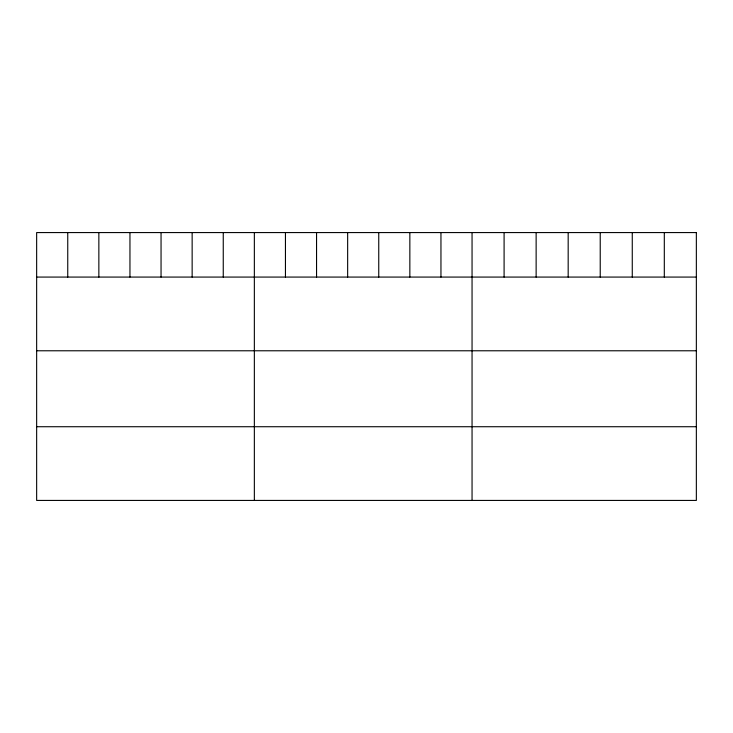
<?xml version="1.0" encoding="UTF-8"?>
<svg xmlns="http://www.w3.org/2000/svg" width="733" height="733" viewBox="0 0 733 733"><rect width="100%" height="100%" fill="white"/><g stroke="black" fill="none" stroke-linecap="round" stroke-linejoin="round"><path stroke-width="1.1" d="M36.65 277.074L696.35 277.074M36.65 350.777L696.35 350.777M36.65 426.725L696.35 426.725M664.309 232.572L664.309 277.074M632.267 232.572L632.267 277.074M600.226 232.572L600.226 277.074M568.176 232.572L568.176 277.074M536.135 232.572L536.135 277.074M504.093 232.572L504.093 277.074M472.052 232.572L472.052 500.428M440.954 232.572L440.954 277.074M409.848 232.572L409.848 277.074M378.75 232.572L378.75 277.074M347.653 232.572L347.653 277.074M316.555 232.572L316.555 277.074M285.449 232.572L285.449 277.074M254.351 232.572L254.351 500.428M223.253 232.572L223.253 277.074M192.147 232.572L192.147 277.074M161.049 232.572L161.049 277.074M129.952 232.572L129.952 277.074M98.854 232.572L98.854 277.074M67.748 232.572L67.748 277.074M696.35 232.572L36.65 232.572L36.65 500.428L696.35 500.428L696.35 232.572"/></g></svg>
